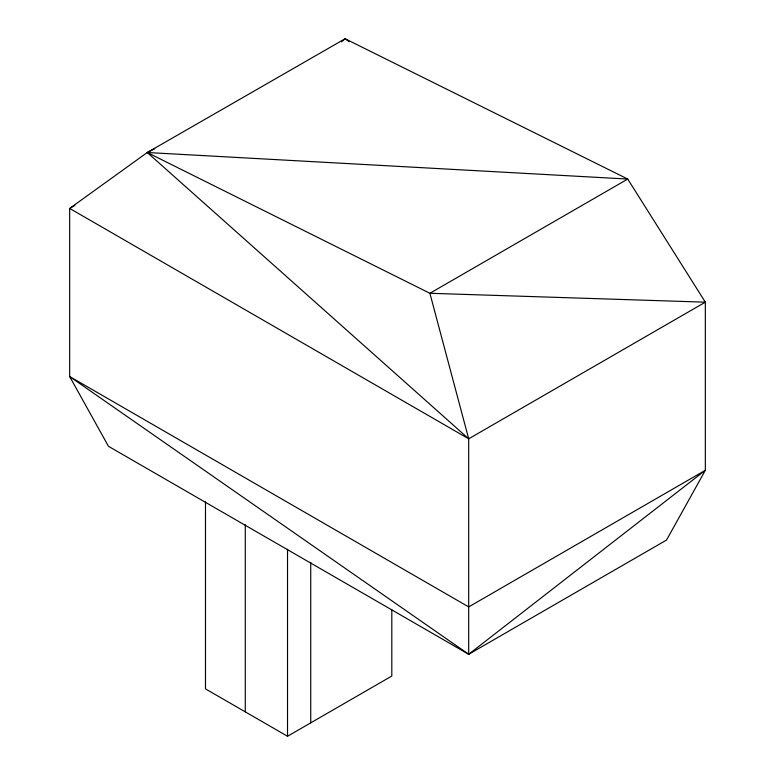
<?xml version="1.0" encoding="UTF-8"?>
<svg xmlns="http://www.w3.org/2000/svg" width="775" height="775" viewBox="0 0 775 775"><rect width="100%" height="100%" fill="white"/><g stroke="black" fill="none" stroke-linecap="round" stroke-linejoin="round"><path stroke-width="1.16" d="M341.504 41.821L345.108 38.75L627.731 179.054L705.337 302.173L705.337 470.28L666.539 540.049L468.691 654.274L108.461 446.303L69.663 376.534L69.663 208.427L147.269 152.51L345.108 38.75L349.021 41.608M468.691 654.274L705.337 470.28L468.691 606.903L69.663 376.534L468.691 654.274L468.691 438.805L429.892 293.279L147.269 152.51L154.787 148.693M70.709 207.826L74.894 205.404M468.691 438.805L705.337 302.173L429.892 293.279L627.731 179.054L147.269 152.51L468.691 438.805L69.663 208.427M205.482 501.822L205.482 688.878L287.525 736.25L391.811 676.042L391.811 609.673M310.727 562.35L310.727 722.852M287.525 549.194L287.525 736.25M245.278 524.801L245.278 711.857"/></g></svg>
